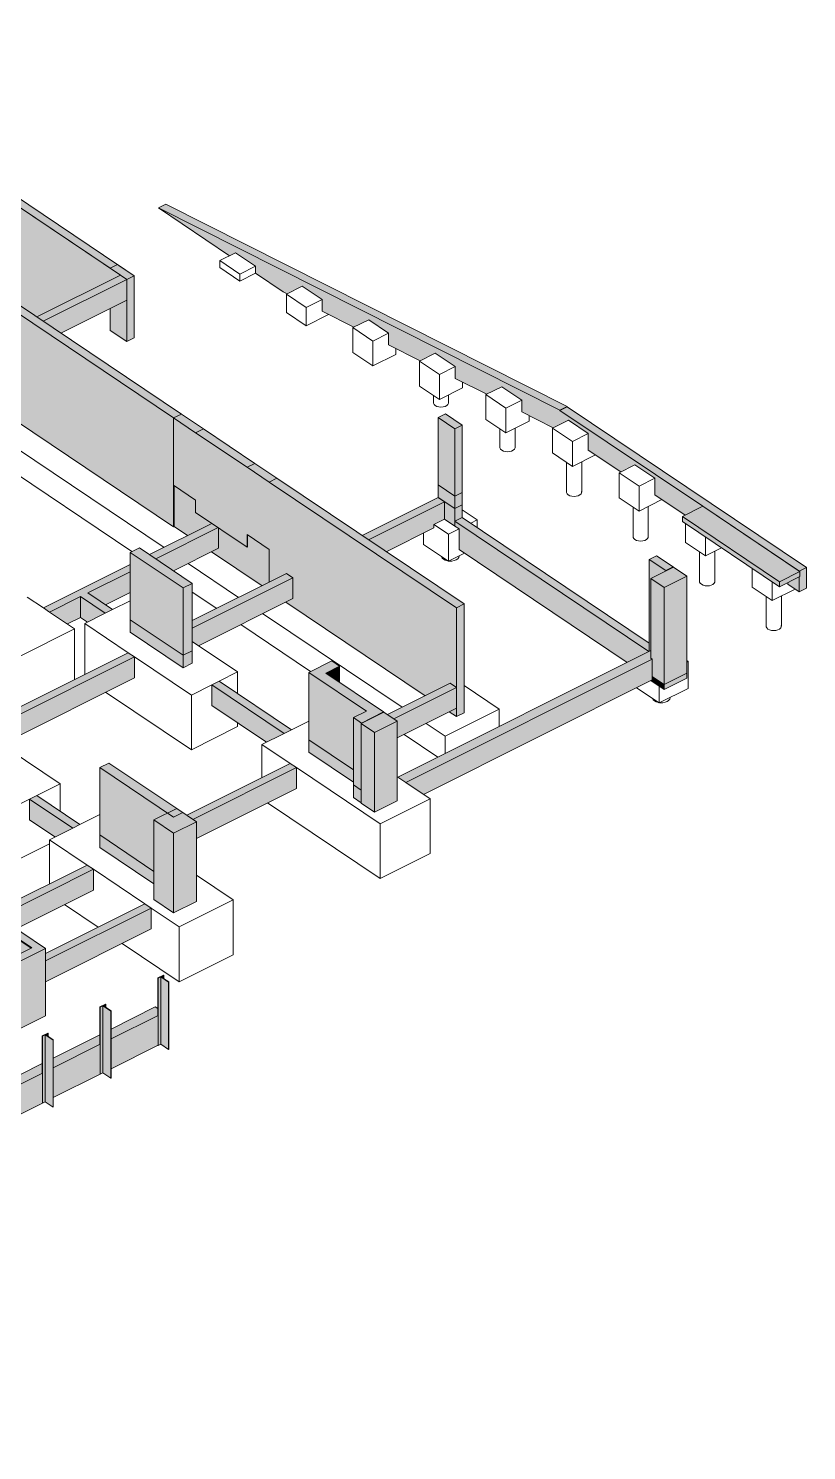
# Model space of a CAD drawing. Extents: x -2131 to 52870, y -3196 to 88043.
# Drawn here: x 17579 to 19108, y 63442 to 66234 of the extents above; entities that cross this region are included whole.
import ezdxf

# ---------------------------------------------------------------- set-up
doc = ezdxf.new("R2010")
doc.units = 0
for name, color, linetype, lineweight in [('A-FLOR', 7, 'Continuous', 25), ('S-BEAM', 7, 'Continuous', 25), ('S-COLS', 7, 'Continuous', 25), ('S-FNDN', 7, 'Continuous', 25)]:
    doc.layers.add(name, color=color, linetype=linetype, lineweight=lineweight)

# ---------------------------------------------------------------- blocks, each defined once
blk = doc.blocks.new('Estaca W Gerdau - W250X32_7-V3-3D C 001 - VISTA 3D TERR')
at = {"layer": 'S-FNDN', "lineweight": 9, "true_color": 0xa4b9db}
h = blk.add_hatch(color=9, dxfattribs=at)
h.paths.add_polyline_path([(-550.6, 63622.9), (-550.1, 63623.2), (-560.3, 63629.5)], flags=0)
h.paths.add_polyline_path([(-571.4, 63630.7), (-565.6, 63633.6), (-561.7, 63636.2), (-572, 63631.1)], flags=0)
h.paths.add_polyline_path([(-565.6, 63633.6), (-560.3, 63636.2), (-560.9, 63636.6), (-561.5, 63636.2)], flags=0)
for points in [[(-571.4, 63498.8), (-571.4, 63630.7), (-572, 63631.1), (-571.7, 63499)], [(-571.4, 63498.8), (-566.1, 63501.8), (-566.1, 63633.3), (-571.4, 63630.7), (-571.4, 63499.1)], [(-550.6, 63491), (-550.6, 63622.9), (-566.1, 63633.3), (-566.1, 63501.4), (-564.9, 63500.6)], [(-560.3, 63630), (-560.3, 63636.2), (-565.3, 63633.3)]]:
    blk.add_hatch(color=9, dxfattribs=at).paths.add_polyline_path(points, flags=0)
at = {"layer": 'S-FNDN', "lineweight": 9}
for p, q in [((-572, 63631.1), (-560.9, 63636.6)), ((-571.4, 63630.7), (-572, 63631.1)), ((-572, 63631.1), (-572, 63557.4)), ((-566.1, 63633.3), (-571.4, 63630.7)), ((-550.6, 63622.9), (-566.1, 63633.3)), ((-566.1, 63633.3), (-566.1, 63501.4)), ((-560.3, 63636.2), (-565.6, 63633.6)), ((-565.6, 63633.6), (-550.1, 63623.2)), ((-560.9, 63636.6), (-560.3, 63636.2)), ((-560.3, 63636.2), (-560.3, 63630)), ((-571.4, 63630.7), (-571.4, 63498.8))]:
    blk.add_line(p, q, dxfattribs=at)
at = {"layer": 'S-FNDN', "lineweight": 18}
for p, q in [((-550.1, 63623.2), (-550.6, 63622.9)), ((-550.6, 63622.9), (-550.6, 63491)), ((-550.1, 63491.2), (-550.1, 63623.2)), ((-571.4, 63498.8), (-572, 63499.2)), ((-566.1, 63501.4), (-571.4, 63498.8)), ((-550.6, 63491), (-566.1, 63501.4)), ((-550.1, 63491.2), (-550.6, 63491))]:
    blk.add_line(p, q, dxfattribs=at)

msp = doc.modelspace()

# ---------------------------------------------------------------- hatches: boundary and pattern name
at = {"layer": 'A-FLOR', "true_color": 0xbfbfbf}
for points in [[(17472.562, 65608.477), (17472.562, 65732.714), (17487.7, 65740.291), (17595.889, 65667.659), (17760.046, 65749.876), (17038.762, 66234.11), (16753.288, 66091.678), (16753.288, 66091.362), (17155.754, 65821.166), (17155.754, 65918.79), (17193.598, 65937.734), (17206.016, 65929.397), (17206.016, 65787.423), (17459.457, 65617.276)], [(19054.887, 65147.755), (19094.8, 65167.734), (18903.856, 65295.924), (18864.209, 65275.767), (19046.953, 65153.081)], [(19054.887, 65137.977), (19054.887, 65147.755), (18864.209, 65275.767), (18864.209, 65265.989), (19040.323, 65147.755)], [(19054.887, 65137.977), (19094.8, 65157.956), (19094.8, 65167.734), (19054.887, 65147.755), (19054.887, 65141.549)], [(18828.052, 64936.055), (18828.052, 64945.833), (18804.482, 64961.657), (18804.179, 64954.986), (18801.91, 64953.605), (18819.709, 64941.656)], [(18828.052, 64936.055), (18872.708, 64958.408), (18872.708, 64968.186), (18828.052, 64945.833)], [(17509.457, 64390.415), (17584.764, 64428.11), (17509.457, 64478.112), (17509.457, 64391.965)]]:
    msp.add_hatch(color=9, dxfattribs=at).paths.add_polyline_path(points, flags=0)
at = {"layer": 'S-BEAM', "true_color": 0xbfbfbf}
for points in [[(17786.839, 65748.689), (17786.884, 65748.711), (17430.238, 65988.145), (17415.858, 65980.947), (17740.039, 65763.308), (17754.375, 65770.484), (17786.806, 65748.711)], [(18623.23, 65484.764), (18637.61, 65491.962), (17849.349, 65888.816), (17834.968, 65881.618), (18557.758, 65517.726)], [(18610.251, 65450.189), (18625.922, 65458.033), (18623.23, 65484.764), (17834.968, 65881.618), (17974.569, 65787.897), (17986.305, 65793.772), (18025.518, 65767.311), (18025.518, 65753.692), (18079.818, 65717.238), (18087.621, 65713.309), (18117.016, 65728.023), (18156.229, 65701.697), (18156.229, 65678.768), (18218.279, 65647.529), (18247.727, 65662.27), (18286.94, 65635.944), (18286.94, 65612.961), (18348.936, 65581.749), (18378.438, 65596.516), (18417.651, 65570.191), (18417.651, 65547.154), (18479.593, 65515.969), (18509.149, 65530.763), (18548.362, 65504.437), (18548.362, 65481.347), (18608.827, 65450.906)], [(17608.306, 65659.322), (17772.458, 65741.491), (17760.041, 65749.827), (17595.889, 65667.659)], [(17643.071, 65635.983), (17772.458, 65700.749), (17772.172, 65741.347), (17608.306, 65659.322)], [(19093.355, 65168.704), (19107.736, 65175.902), (18637.61, 65491.465), (18623.277, 65484.291), (19082.633, 65175.902)], [(17907.842, 65308.293), (17907.842, 65440.489), (17864.662, 65469.477), (17864.662, 65337.281)], [(18052.245, 65211.348), (18052.245, 65343.544), (18009.131, 65372.489), (18009.131, 65240.293), (18044.978, 65216.227)], [(18247.512, 65230.191), (18396.918, 65304.978), (18384.5, 65313.314), (18235.095, 65238.527)], [(18282.277, 65206.851), (18375.725, 65253.628), (18375.725, 65260.147), (18396.918, 65270.755), (18396.918, 65304.978), (18247.512, 65230.191), (18278.774, 65209.203)], [(18798.213, 65011.123), (18798.854, 65011.444), (18798.854, 65027.546), (18431.559, 65274.13), (18417.178, 65266.931), (18795.12, 65013.2)], [(18755.105, 64989.545), (18798.213, 65011.123), (18417.178, 65266.931), (18417.178, 65257.153), (18425.348, 65251.669), (18425.348, 65210.927), (18745.669, 64995.879)], [(19093.355, 65127.962), (19107.736, 65135.161), (19107.736, 65175.902), (19093.355, 65168.704), (19094.8, 65167.734), (19094.8, 65157.956), (19093.355, 65157.232), (19093.355, 65153.081)], [(17901.282, 65056.881), (18098.712, 65155.707), (18086.295, 65164.044), (17901.282, 65071.433)], [(17913.602, 65022.306), (18098.712, 65114.966), (18098.712, 65155.707), (17901.282, 65056.881), (17901.282, 65030.577)], [(17730.375, 65085.887), (17744.756, 65093.085), (17696.066, 65125.773), (17681.685, 65118.575), (17719.653, 65093.085)], [(17695.61, 65068.485), (17730.375, 65085.887), (17681.685, 65118.575), (17681.685, 65077.833), (17690.26, 65072.076)], [(17539.404, 64875.737), (17788.012, 65000.182), (17775.594, 65008.518), (17539.404, 64890.29), (17539.404, 64885.2)], [(17539.404, 64834.996), (17788.012, 64959.44), (17788.012, 65000.182), (17539.404, 64875.737), (17539.404, 64851.856)], [(18320.727, 64753.729), (18804.482, 64995.879), (18801.91, 64997.606), (18801.91, 65012.974), (18305.041, 64764.259)], [(18355.491, 64730.39), (18804.482, 64955.138), (18804.482, 64995.879), (18321.155, 64753.441)], [(18081.747, 64849.993), (18096.128, 64857.191), (17953.893, 64952.681), (17939.512, 64945.482), (18063.891, 64861.981)], [(18046.982, 64832.591), (18081.747, 64849.993), (17939.512, 64945.482), (17939.512, 64904.741), (18038.114, 64838.545)], [(18297.347, 64878.744), (18419.889, 64940.085), (18407.472, 64948.421), (18284.929, 64887.081)], [(18303.917, 64841.292), (18419.889, 64899.343), (18419.889, 64940.085), (18297.347, 64878.744), (18303.917, 64874.334), (18303.917, 64851.98)], [(17902.635, 64681.166), (18105.67, 64782.798), (18093.252, 64791.134), (17890.218, 64689.503)], [(17909.205, 64643.713), (18105.67, 64742.056), (18105.67, 64782.798), (17902.635, 64681.166), (17909.205, 64676.755), (17909.205, 64654.402)], [(17666.315, 64664.1), (17680.695, 64671.298), (17596.005, 64728.155), (17581.624, 64720.957), (17641.804, 64680.555)], [(17631.55, 64646.698), (17666.315, 64664.1), (17581.624, 64720.957), (17581.624, 64680.215), (17620.531, 64654.095)], [(17520.375, 64489.821), (17706.909, 64583.193), (17694.491, 64591.529), (17509.457, 64498.908), (17509.457, 64497.15), (17514.908, 64493.491)], [(17555.14, 64466.481), (17706.909, 64542.451), (17706.909, 64583.193), (17520.375, 64489.821)], [(17612.953, 64403.224), (17820.346, 64507.037), (17807.928, 64515.373), (17612.953, 64417.776)], [(17612.953, 64362.482), (17820.346, 64466.295), (17820.346, 64507.037), (17612.953, 64403.224)], [(17509.457, 64375.862), (17607.653, 64425.016), (17595.236, 64433.352), (17509.457, 64390.415), (17509.457, 64384.763)], [(17509.457, 64243.958), (17607.653, 64293.111), (17607.653, 64425.016), (17509.457, 64375.862), (17509.457, 64279.78)], [(17607.653, 64293.111), (17612.953, 64295.764), (17612.953, 64427.669), (17607.653, 64425.016), (17607.653, 64375.862)]]:
    msp.add_hatch(color=9, dxfattribs=at).paths.add_polyline_path(points, flags=0)
at = {"layer": 'S-BEAM', "lineweight": 9, "true_color": 0x80ff00}
h = msp.add_hatch(color=70, dxfattribs=at)
h.paths.add_polyline_path([(18052.245, 65343.544), (18067.382, 65351.121), (18024.268, 65380.066), (18009.131, 65372.489), (18040.958, 65351.121)], flags=0)
h.paths.add_polyline_path([(17907.842, 65440.489), (17922.979, 65448.066), (17879.8, 65477.055), (17864.662, 65469.477), (17902.341, 65444.182)], flags=0)
at = {"layer": 'S-BEAM', "true_color": 0xbfbfbf}
h = msp.add_hatch(color=9, dxfattribs=at)
h.paths.add_polyline_path([(19093.355, 65127.962), (19093.355, 65157.232), (19071.205, 65146.145), (19071.205, 65142.833), (19090.115, 65130.138)], flags=0)
h.paths.add_polyline_path([(18869.322, 65278.367), (18903.856, 65295.924), (18623.277, 65484.291), (18625.922, 65458.033), (18639.859, 65465.01), (18679.073, 65438.684), (18679.073, 65406.091), (18742.758, 65363.336), (18770.57, 65377.257), (18809.784, 65350.931), (18809.784, 65318.338), (18864.209, 65281.8)], flags=0)
h = msp.add_hatch(color=9, dxfattribs=at)
h.paths.add_polyline_path([(18038.381, 65140.06), (18052.245, 65146.999), (18052.245, 65211.348), (18009.887, 65239.785), (18009.887, 65216.227), (18009.131, 65215.848), (17953.028, 65253.512), (17953.028, 65213.658), (17939.122, 65206.697), (18018.985, 65153.081)], flags=0)
h.paths.add_polyline_path([(17891.94, 65238.373), (17939.854, 65262.357), (17907.842, 65284.227), (17907.842, 65308.293), (17865.419, 65336.773), (17865.419, 65256.177), (17868.068, 65254.399)], flags=0)
h = msp.add_hatch(color=9, dxfattribs=at)
h.paths.add_polyline_path([(17621.137, 65088.266), (17779.202, 65167.388), (17779.202, 65181.94), (17608.719, 65096.603), (17611.347, 65094.838)], flags=0)
h.paths.add_polyline_path([(17829.728, 65192.68), (17952.271, 65254.02), (17939.854, 65262.357), (17817.311, 65201.016), (17823.269, 65197.016)], flags=0)
h = msp.add_hatch(color=9, dxfattribs=at)
h.paths.add_polyline_path([(17655.901, 65064.927), (17681.685, 65077.833), (17681.685, 65118.575), (17621.137, 65088.266)], flags=0)
h.paths.add_polyline_path([(17730.831, 65102.434), (17779.202, 65126.646), (17779.202, 65167.388), (17696.066, 65125.773), (17730.375, 65102.74)], flags=0)
h.paths.add_polyline_path([(17864.493, 65169.34), (17953.028, 65213.658), (17953.028, 65253.512), (17952.271, 65254.02), (17829.728, 65192.68), (17851.879, 65177.809)], flags=0)
h = msp.add_hatch(color=9, dxfattribs=at)
h.paths.add_polyline_path([(17607.653, 64425.016), (17612.953, 64427.669), (17509.457, 64496.71), (17509.457, 64480.297), (17586.154, 64428.807), (17595.236, 64433.352), (17607.185, 64425.33)], flags=0)
h.paths.add_polyline_path([(17470.083, 64506.731), (17484.464, 64513.93), (17165.853, 64727.829), (17151.473, 64720.63), (17468.632, 64507.705)], flags=0)
h = msp.add_hatch(color=9, dxfattribs=at)
h.paths.add_polyline_path([(17584.764, 64428.11), (17586.154, 64428.807), (17509.457, 64479.933), (17509.457, 64478.668), (17583.727, 64428.807)], flags=0)
h.paths.add_polyline_path([(17468.228, 64507.976), (17450.063, 64520.172), (17468.105, 64508.058)], flags=0)
h = msp.add_hatch(color=9, dxfattribs=at)
h.paths.add_polyline_path([(16244.098, 63500.635), (16243.97, 63500.916), (16243.97, 63519.719), (16227.759, 63511.604)], flags=0)
h.paths.add_polyline_path([(16265.825, 63511.511), (16357.502, 63557.746), (16357.502, 63576.549), (16265.825, 63530.659)], flags=0)
h.paths.add_polyline_path([(16379.357, 63568.341), (16471.034, 63614.576), (16471.034, 63633.379), (16379.357, 63587.489)], flags=0)
h.paths.add_polyline_path([(16492.889, 63625.171), (16584.566, 63671.406), (16584.566, 63690.209), (16492.889, 63644.319)], flags=0)
h.paths.add_polyline_path([(16606.421, 63682.001), (16698.098, 63728.236), (16698.098, 63747.039), (16606.421, 63701.149), (16606.421, 63697.579)], flags=0)
h.paths.add_polyline_path([(16719.953, 63738.831), (16811.63, 63785.066), (16811.63, 63803.869), (16719.953, 63757.979)], flags=0)
h.paths.add_polyline_path([(16833.485, 63795.661), (16925.162, 63841.896), (16925.162, 63860.699), (16833.485, 63814.809)], flags=0)
h.paths.add_polyline_path([(16947.017, 63852.491), (17038.694, 63898.725), (17038.694, 63917.529), (16947.017, 63871.638)], flags=0)
h.paths.add_polyline_path([(17060.549, 63909.321), (17152.225, 63955.555), (17152.225, 63974.358), (17060.549, 63928.468)], flags=0)
h.paths.add_polyline_path([(17174.081, 63966.151), (17265.757, 64012.385), (17265.757, 64031.188), (17174.081, 63985.298)], flags=0)
h.paths.add_polyline_path([(17287.613, 64022.981), (17379.289, 64069.215), (17379.289, 64088.018), (17287.613, 64042.128)], flags=0)
h.paths.add_polyline_path([(17401.145, 64079.81), (17492.821, 64126.045), (17492.821, 64144.848), (17401.145, 64098.958)], flags=0)
h.paths.add_polyline_path([(17514.676, 64136.64), (17606.353, 64182.875), (17606.353, 64201.678), (17514.676, 64155.788)], flags=0)
h.paths.add_polyline_path([(17628.208, 64193.47), (17719.885, 64239.705), (17719.885, 64258.508), (17628.208, 64212.618)], flags=0)
h.paths.add_polyline_path([(17741.74, 64250.3), (17833.417, 64296.535), (17833.417, 64309.68), (17828.589, 64312.921), (17741.74, 64269.448)], flags=0)
h = msp.add_hatch(color=9, dxfattribs=at)
h.paths.add_polyline_path([(16244.098, 63442.065), (16244.264, 63442.149), (16244.098, 63500.635)], flags=0)
h.paths.add_polyline_path([(16265.825, 63452.941), (16357.796, 63498.979), (16357.796, 63557.548), (16265.825, 63511.511)], flags=0)
h.paths.add_polyline_path([(16379.357, 63509.771), (16471.328, 63555.809), (16471.328, 63614.378), (16379.357, 63568.341)], flags=0)
h.paths.add_polyline_path([(16492.889, 63566.601), (16584.86, 63612.638), (16584.86, 63671.208), (16492.889, 63625.171)], flags=0)
h.paths.add_polyline_path([(16606.421, 63623.431), (16698.392, 63669.468), (16698.392, 63728.038), (16606.421, 63682.001)], flags=0)
h.paths.add_polyline_path([(16719.953, 63680.261), (16811.924, 63726.298), (16811.924, 63784.868), (16719.953, 63738.831), (16719.953, 63697.579)], flags=0)
h.paths.add_polyline_path([(16833.485, 63737.091), (16925.456, 63783.128), (16925.456, 63841.698), (16833.485, 63795.661)], flags=0)
h.paths.add_polyline_path([(16947.017, 63793.921), (17038.988, 63839.958), (17038.988, 63898.528), (16947.017, 63852.491)], flags=0)
h.paths.add_polyline_path([(17060.549, 63850.751), (17152.52, 63896.788), (17152.52, 63955.358), (17060.549, 63909.321)], flags=0)
h.paths.add_polyline_path([(17174.081, 63907.581), (17266.052, 63953.618), (17266.052, 64012.188), (17174.081, 63966.151)], flags=0)
h.paths.add_polyline_path([(17287.613, 63964.411), (17379.583, 64010.448), (17379.583, 64069.018), (17287.613, 64022.981), (17287.613, 63988.679)], flags=0)
h.paths.add_polyline_path([(17401.145, 64021.241), (17493.115, 64067.278), (17493.115, 64125.848), (17401.145, 64079.81)], flags=0)
h.paths.add_polyline_path([(17514.676, 64078.071), (17606.647, 64124.108), (17606.647, 64182.678), (17514.676, 64136.64)], flags=0)
h.paths.add_polyline_path([(17628.208, 64134.901), (17720.179, 64180.938), (17720.179, 64239.508), (17628.208, 64193.47)], flags=0)
h.paths.add_polyline_path([(17741.74, 64191.73), (17833.711, 64237.768), (17833.711, 64296.338), (17741.74, 64250.3)], flags=0)
at = {"layer": 'S-COLS', "true_color": 0xc0c0c0}
for points in [[(17772.672, 65741.347), (17786.806, 65748.711), (17754.375, 65770.484), (17740.039, 65763.308), (17772.458, 65741.491)], [(17864.662, 65255.799), (17864.662, 65469.477), (17472.562, 65732.714), (17472.562, 65576.073), (17484.98, 65567.737), (17484.98, 65526.995), (17472.562, 65520.779), (17472.562, 65519.035), (17854.329, 65262.736)], [(17772.672, 65619.221), (17787.053, 65626.419), (17786.839, 65748.439), (17772.672, 65741.347), (17772.672, 65707.948)], [(17772.672, 65619.221), (17772.458, 65700.749), (17739.994, 65684.499), (17740.039, 65641.129), (17772.458, 65619.364)], [(18417.178, 65257.153), (18417.178, 65448.017), (18384.5, 65469.955), (18384.5, 65313.314), (18396.918, 65304.978), (18396.918, 65270.755), (18414.625, 65258.867)], [(18417.178, 65266.931), (18431.559, 65274.13), (18431.559, 65455.215), (18417.178, 65448.017), (18417.178, 65274.13)], [(18009.131, 65215.848), (18009.131, 65372.489), (17907.842, 65440.489), (17907.842, 65283.848), (18008.65, 65216.171)], [(17864.662, 65255.799), (17865.419, 65256.177), (17865.419, 65336.773), (17864.662, 65337.281), (17864.662, 65256.177)], [(18009.131, 65215.848), (18009.887, 65216.227), (18009.887, 65239.785), (18009.131, 65240.293), (18009.131, 65216.192)], [(17883.117, 64978.909), (17883.117, 65135.549), (17779.202, 65205.313), (17779.202, 65048.672), (17851.43, 65000.182)], [(18798.854, 65011.444), (18801.91, 65013.2), (18801.91, 65154.247), (18831.532, 65169.075), (18831.532, 65169.84), (18798.854, 65191.779), (18798.854, 65013.2)], [(18831.532, 65169.075), (18845.912, 65176.6), (18845.912, 65177.039), (18831.532, 65169.84)], [(17883.117, 64978.909), (17901.282, 64988.001), (17901.282, 65144.642), (17883.117, 65135.549), (17883.117, 65000.182)], [(18419.89, 64883.047), (18435.027, 64890.624), (18435.027, 65104.303), (18419.89, 65096.725), (18419.89, 64899.343)], [(18190.71, 64950.345), (18190.71, 64982.056), (18163.651, 64968.511)], [(18217.693, 64754.302), (18217.693, 64881.006), (18243.237, 64893.793), (18129.846, 64969.918), (18129.846, 64813.278), (18206.826, 64761.597)], [(18233.378, 64869.661), (18277.088, 64891.884), (18277.088, 64892.355), (18233.378, 64870.476)], [(18233.119, 64714.009), (18233.119, 64870.65), (18217.693, 64881.006), (18217.693, 64724.365)], [(17825.99, 64554.694), (17825.99, 64680.289), (17852.481, 64693.55), (17719.503, 64782.825), (17719.503, 64626.184), (17801.879, 64570.88)]]:
    msp.add_hatch(color=9, dxfattribs=at).paths.add_polyline_path(points, flags=0)
at = {"layer": 'S-COLS', "lineweight": 9, "true_color": 0x8080ff}
for points in [[(17864.662, 65469.477), (17879.8, 65477.055), (17487.7, 65740.291), (17472.562, 65732.714), (17847.95, 65480.697)], [(18417.178, 65448.017), (18431.559, 65455.215), (18398.881, 65477.153), (18384.5, 65469.955), (18406.456, 65455.215)], [(18009.131, 65372.489), (18024.268, 65380.066), (17922.979, 65448.066), (17907.842, 65440.489)], [(18419.89, 65096.725), (18435.027, 65104.303), (18067.382, 65351.121), (18052.245, 65343.544), (18397.793, 65111.56)], [(17883.117, 65135.549), (17901.282, 65144.642), (17797.367, 65214.406), (17779.202, 65205.313), (17878.837, 65138.422)], [(18831.532, 65169.84), (18845.912, 65177.039), (18813.235, 65198.977), (18798.854, 65191.779), (18828.052, 65172.176)], [(18828.052, 65136.696), (18872.708, 65159.05), (18846.566, 65176.6), (18801.91, 65154.247), (18819.072, 65142.725)], [(18233.378, 64870.476), (18277.088, 64892.355), (18163.651, 64968.511), (18190.71, 64982.056), (18175.069, 64992.556), (18129.846, 64969.918), (18243.237, 64893.793), (18217.693, 64881.006), (18233.119, 64870.65)], [(18259.261, 64851.98), (18303.917, 64874.334), (18277.775, 64891.884), (18233.378, 64869.357), (18252.691, 64856.391)], [(17864.245, 64685.652), (17882.41, 64694.745), (17737.668, 64791.917), (17719.503, 64782.825), (17847.95, 64696.591)], [(17864.549, 64654.402), (17909.205, 64676.755), (17882.41, 64694.745), (17864.245, 64685.652), (17852.481, 64693.55), (17825.99, 64680.289), (17864.245, 64654.607)]]:
    msp.add_hatch(color=171, dxfattribs=at).paths.add_polyline_path(points, flags=0)
at = {"layer": 'S-COLS', "true_color": 0xc0c0c0}
h = msp.add_hatch(color=9, dxfattribs=at)
h.paths.add_polyline_path([(18419.889, 64883.047), (18419.889, 64899.343), (18405.984, 64892.382)], flags=0)
h.paths.add_polyline_path([(18358.801, 64924.058), (18407.472, 64948.421), (18419.889, 64940.085), (18419.89, 65096.725), (18052.245, 65343.544), (18052.245, 65146.999), (18086.295, 65164.044), (18098.712, 65155.707), (18098.712, 65114.966), (18084.806, 65108.005), (18334.929, 64940.085)], flags=0)
at = {"layer": 'S-COLS', "true_color": 0x60952b}
for points in [[(18828.052, 64945.833), (18828.052, 65136.696), (18801.91, 65154.247), (18801.91, 64997.606), (18804.482, 64995.879), (18804.482, 64961.657), (18818.508, 64952.24)], [(18828.052, 64945.833), (18872.708, 64968.186), (18872.708, 65159.05), (18828.052, 65136.696), (18828.052, 64971.143)], [(18259.261, 64695.34), (18259.261, 64851.98), (18233.119, 64869.531), (18233.378, 64712.716), (18243.237, 64706.097)], [(18259.261, 64695.34), (18303.917, 64717.693), (18303.917, 64874.334), (18259.261, 64851.98), (18259.261, 64737.152)], [(17864.549, 64497.762), (17864.245, 64654.607), (17825.99, 64680.289), (17825.99, 64523.649), (17864.245, 64497.966)], [(17864.549, 64497.762), (17909.205, 64520.115), (17909.205, 64676.755), (17864.549, 64654.402), (17864.549, 64507.037)]]:
    msp.add_hatch(color=77, dxfattribs=at).paths.add_polyline_path(points, flags=0)

# ---------------------------------------------------------------- linework, layer by layer
at = {"layer": 'A-FLOR', "lineweight": 9}
for p, q in [((17760.09, 65749.846), (17415.858, 65980.947)), ((17595.894, 65667.655), (17760.09, 65749.846)), ((18903.856, 65295.924), (18864.209, 65275.767)), ((19094.8, 65167.734), (18903.856, 65295.924)), ((18864.209, 65275.767), (19054.887, 65147.755)), ((18864.209, 65265.989), (18864.209, 65275.767)), ((19054.887, 65137.977), (18864.209, 65265.989)), ((19054.887, 65147.755), (19094.8, 65167.734)), ((19094.8, 65167.734), (19094.8, 65157.956)), ((19094.8, 65157.956), (19054.887, 65137.977)), ((19054.887, 65147.755), (19054.887, 65137.977)), ((18828.052, 64936.055), (18801.701, 64953.746)), ((18804.482, 64961.657), (18828.052, 64945.833)), ((18828.052, 64945.833), (18872.708, 64968.186)), ((18872.708, 64958.408), (18828.052, 64936.055)), ((18828.052, 64945.833), (18828.052, 64936.055)), ((18872.708, 64968.186), (18872.708, 64958.408)), ((17584.764, 64428.11), (17509.457, 64478.668))]:
    msp.add_line(p, q, dxfattribs=at)
at = {"layer": 'S-BEAM', "lineweight": 9}
for p, q in [((17415.858, 65980.947), (17740.039, 65763.308)), ((17786.884, 65748.711), (17430.238, 65988.145)), ((17834.968, 65881.618), (18623.23, 65484.764)), ((18637.61, 65491.962), (17849.349, 65888.816)), ((17986.305, 65793.772), (18025.518, 65767.446)), ((17740.039, 65763.308), (17754.375, 65770.484)), ((17754.375, 65770.484), (17786.839, 65748.689)), ((18025.518, 65767.446), (18025.518, 65753.692)), ((17760.041, 65749.827), (17595.889, 65667.659)), ((17608.306, 65659.322), (17772.458, 65741.491)), ((17772.458, 65741.491), (17760.041, 65749.827)), ((17772.458, 65700.749), (17772.458, 65741.491)), ((17786.839, 65748.689), (17786.884, 65748.711)), ((18117.016, 65728.023), (18156.229, 65701.697)), ((17772.458, 65700.749), (17643.071, 65635.983)), ((18079.818, 65717.238), (18087.621, 65713.309)), ((18156.229, 65701.697), (18156.229, 65678.768)), ((18156.229, 65678.768), (18218.279, 65647.529)), ((18247.727, 65662.27), (18286.94, 65635.944)), ((18286.94, 65635.944), (18286.94, 65612.961)), ((18286.94, 65612.961), (18348.936, 65581.749)), ((18378.438, 65596.516), (18417.651, 65570.191)), ((18417.651, 65570.191), (18417.651, 65547.154)), ((18417.651, 65547.154), (18479.593, 65515.969)), ((18509.149, 65530.763), (18548.362, 65504.437)), ((18548.362, 65504.437), (18548.362, 65481.347)), ((18548.362, 65481.347), (18610.251, 65450.189)), ((18623.23, 65484.764), (18637.61, 65491.962)), ((18623.277, 65484.291), (18623.23, 65484.764)), ((18637.658, 65491.489), (18623.277, 65484.291)), ((18623.277, 65484.291), (18903.856, 65295.924)), ((18637.61, 65491.962), (18637.658, 65491.489)), ((19107.736, 65175.902), (18637.658, 65491.489)), ((17864.662, 65337.281), (17864.662, 65469.477)), ((17907.842, 65440.489), (17922.979, 65448.066)), ((18639.859, 65465.01), (18679.073, 65438.684)), ((18679.073, 65438.684), (18679.073, 65406.091)), ((18679.073, 65406.091), (18742.758, 65363.336)), ((18024.268, 65380.066), (18009.131, 65372.489)), ((18770.57, 65377.257), (18809.784, 65350.931)), ((17907.842, 65308.293), (17864.662, 65337.281)), ((17865.419, 65336.773), (17865.419, 65256.177)), ((18052.245, 65343.544), (18067.382, 65351.121)), ((18809.784, 65350.931), (18809.784, 65318.338)), ((18384.5, 65313.314), (18235.095, 65238.527)), ((18396.918, 65304.978), (18384.5, 65313.314)), ((18809.784, 65318.338), (18869.322, 65278.367)), ((18247.512, 65230.191), (18396.918, 65304.978)), ((18396.918, 65270.755), (18396.918, 65304.978)), ((18903.856, 65295.924), (19093.355, 65168.704)), ((17939.854, 65262.357), (17817.311, 65201.016)), ((17829.728, 65192.68), (17952.271, 65254.02)), ((17865.419, 65256.177), (17891.94, 65238.373)), ((17953.028, 65253.512), (17953.028, 65213.658)), ((18282.277, 65206.851), (18375.725, 65253.628)), ((18375.725, 65260.147), (18396.918, 65270.755)), ((18375.725, 65253.628), (18375.725, 65260.147)), ((18431.559, 65274.13), (18417.178, 65266.931)), ((18417.178, 65266.931), (18798.213, 65011.123)), ((18417.178, 65266.931), (18417.178, 65257.153)), ((18417.178, 65257.153), (18425.348, 65251.669)), ((18425.348, 65251.669), (18425.348, 65210.927)), ((18798.854, 65027.546), (18431.559, 65274.13)), ((18009.131, 65240.293), (18052.245, 65211.348)), ((18009.887, 65239.785), (18009.887, 65216.227)), ((17864.493, 65169.34), (17953.028, 65213.658)), ((17939.122, 65206.697), (18038.381, 65140.06)), ((18755.105, 64989.545), (18425.348, 65210.927)), ((17779.202, 65181.94), (17608.719, 65096.603)), ((17696.066, 65125.773), (17779.202, 65167.388)), ((19107.736, 65175.902), (19093.355, 65168.704)), ((19107.736, 65135.161), (19107.736, 65175.902)), ((18086.295, 65164.044), (17901.282, 65071.433)), ((17901.282, 65056.881), (18098.712, 65155.707)), ((18086.295, 65164.044), (18098.712, 65155.707)), ((18098.712, 65155.707), (18098.712, 65114.966)), ((19071.205, 65146.145), (19071.205, 65142.833)), ((19071.205, 65142.833), (19093.355, 65127.962)), ((19093.355, 65157.232), (19093.355, 65127.962)), ((17621.137, 65088.266), (17681.685, 65118.575)), ((17681.685, 65118.575), (17730.375, 65085.887)), ((17681.685, 65118.575), (17681.685, 65077.833)), ((17744.756, 65093.085), (17696.066, 65125.773)), ((17730.831, 65102.434), (17779.202, 65126.646)), ((17913.602, 65022.306), (18098.712, 65114.966)), ((19093.355, 65127.962), (19107.736, 65135.161)), ((17608.719, 65096.603), (17621.137, 65088.266)), ((17730.375, 65085.887), (17744.756, 65093.085)), ((17655.901, 65064.927), (17681.685, 65077.833)), ((17695.61, 65068.485), (17681.685, 65077.833)), ((17539.404, 64890.29), (17775.594, 65008.518)), ((17788.012, 65000.182), (17539.404, 64875.737)), ((17775.594, 65008.518), (17788.012, 65000.182)), ((17788.012, 65000.182), (17788.012, 64959.44)), ((18801.91, 65012.974), (18305.041, 64764.259)), ((18320.727, 64753.729), (18804.482, 64995.879)), ((18804.482, 64995.879), (18801.91, 64997.606)), ((18804.482, 64955.138), (18804.482, 64995.879)), ((17539.404, 64834.996), (17788.012, 64959.44)), ((17939.512, 64945.482), (17953.893, 64952.681)), ((17939.512, 64945.482), (18081.747, 64849.993)), ((17939.512, 64904.741), (17939.512, 64945.482)), ((18096.128, 64857.191), (17953.893, 64952.681)), ((18407.472, 64948.421), (18284.929, 64887.081)), ((18355.491, 64730.39), (18804.482, 64955.138)), ((18419.889, 64940.085), (18407.472, 64948.421)), ((18297.347, 64878.744), (18419.889, 64940.085)), ((18419.889, 64899.343), (18419.889, 64940.085)), ((18046.982, 64832.591), (17939.512, 64904.741)), ((18303.917, 64841.292), (18419.889, 64899.343)), ((18096.128, 64857.191), (18081.747, 64849.993)), ((18093.252, 64791.134), (17890.218, 64689.503)), ((17902.635, 64681.166), (18105.67, 64782.798)), ((18093.252, 64791.134), (18105.67, 64782.798)), ((18105.67, 64782.798), (18105.67, 64742.056)), ((18305.041, 64764.259), (18320.727, 64753.729)), ((17581.624, 64720.957), (17596.005, 64728.155)), ((17581.624, 64680.215), (17581.624, 64720.957)), ((17666.315, 64664.1), (17581.624, 64720.957)), ((17596.005, 64728.155), (17680.695, 64671.298)), ((17909.205, 64643.713), (18105.67, 64742.056)), ((17631.55, 64646.698), (17581.624, 64680.215)), ((17680.695, 64671.298), (17666.315, 64664.1)), ((17694.491, 64591.529), (17509.457, 64498.908)), ((17520.375, 64489.821), (17706.909, 64583.193)), ((17694.491, 64591.529), (17706.909, 64583.193)), ((17706.909, 64583.193), (17706.909, 64542.451)), ((17555.14, 64466.481), (17706.909, 64542.451)), ((17509.457, 64497.15), (17612.953, 64427.669)), ((17807.928, 64515.373), (17612.953, 64417.776)), ((17612.953, 64403.224), (17820.346, 64507.037)), ((17820.346, 64507.037), (17807.928, 64515.373)), ((17820.346, 64466.295), (17820.346, 64507.037)), ((17509.457, 64480.297), (17586.154, 64428.807)), ((17612.953, 64362.482), (17820.346, 64466.295)), ((17509.457, 64390.415), (17586.154, 64428.807)), ((17607.653, 64425.016), (17509.457, 64375.862)), ((17607.653, 64425.016), (17612.953, 64427.669)), ((17612.953, 64403.224), (17612.953, 64427.669)), ((17612.953, 64362.482), (17612.953, 64403.224)), ((17612.953, 64403.224), (17612.953, 64362.482)), ((17612.953, 64295.764), (17612.953, 64362.482)), ((17741.74, 64269.448), (17828.589, 64312.921)), ((17828.589, 64312.921), (17833.417, 64309.68)), ((17834.014, 64296.489), (17741.74, 64250.3)), ((17628.208, 64212.618), (17719.885, 64258.508)), ((17720.483, 64239.659), (17628.208, 64193.47)), ((17514.676, 64155.788), (17606.353, 64201.678)), ((17606.951, 64182.829), (17514.676, 64136.64))]:
    msp.add_line(p, q, dxfattribs=at)
at = {"layer": 'S-BEAM', "lineweight": 18}
for p, q in [((17834.968, 65881.618), (17849.349, 65888.816)), ((17974.569, 65787.897), (17834.968, 65881.618)), ((18079.818, 65717.238), (18025.518, 65753.692)), ((17879.8, 65477.055), (17864.662, 65469.477)), ((17922.979, 65448.066), (17879.8, 65477.055)), ((17864.662, 65469.477), (17907.842, 65440.489)), ((18009.131, 65372.489), (18052.245, 65343.544)), ((18067.382, 65351.121), (18024.268, 65380.066)), ((17607.653, 64293.111), (17509.457, 64243.958)), ((17612.953, 64295.764), (17607.653, 64293.111)), ((17834.014, 64237.919), (17741.74, 64191.73)), ((17720.483, 64181.09), (17628.208, 64134.901)), ((17606.951, 64124.26), (17514.676, 64078.071))]:
    msp.add_line(p, q, dxfattribs=at)
at = {"layer": 'S-COLS', "lineweight": 9}
for p, q in [((17740.039, 65763.308), (17754.375, 65770.484)), ((17740.039, 65763.308), (17760.09, 65749.846)), ((17754.375, 65770.484), (17786.839, 65748.689)), ((17760.09, 65749.846), (17760.046, 65749.824)), ((17772.458, 65741.491), (17760.046, 65749.824)), ((17772.672, 65741.347), (17772.458, 65741.491)), ((17787.053, 65748.546), (17772.672, 65741.347)), ((17772.672, 65619.221), (17772.672, 65741.347)), ((17786.839, 65748.689), (17787.053, 65748.546)), ((17787.053, 65748.546), (17787.053, 65626.419)), ((17739.994, 65684.499), (17739.994, 65641.159)), ((17864.662, 65255.799), (17472.562, 65519.035)), ((17864.662, 65469.477), (17864.662, 65255.799)), ((17922.979, 65448.066), (17907.842, 65440.489)), ((18384.5, 65469.955), (18384.5, 65313.314)), ((18417.178, 65448.017), (18417.178, 65257.153)), ((18431.559, 65455.215), (18431.559, 65274.13)), ((18009.131, 65372.489), (18024.268, 65380.066)), ((18067.382, 65351.121), (18052.245, 65343.544)), ((18384.5, 65337.759), (18384.5, 65313.314)), ((18417.178, 65315.821), (18384.5, 65337.759)), ((17907.842, 65308.293), (17907.842, 65283.848)), ((18417.178, 65291.376), (18384.5, 65313.314)), ((18431.559, 65323.019), (18417.178, 65315.821)), ((18417.178, 65315.821), (18417.178, 65291.376)), ((18431.559, 65323.019), (18431.559, 65298.575)), ((18009.131, 65215.848), (17907.842, 65283.848)), ((18431.559, 65298.575), (18417.178, 65291.376)), ((17865.419, 65256.177), (17864.662, 65255.799)), ((18417.178, 65257.153), (18396.918, 65270.755)), ((18009.131, 65240.293), (18009.131, 65215.848)), ((17779.202, 65205.313), (17779.202, 65048.672)), ((18009.887, 65216.227), (18009.131, 65215.848)), ((18052.245, 65211.348), (18052.245, 65146.999)), ((18798.854, 65191.779), (18798.854, 65011.444)), ((18831.532, 65169.84), (18831.532, 65169.075)), ((18845.912, 65177.039), (18845.912, 65176.273)), ((17901.282, 65144.642), (17901.282, 64988.001)), ((18801.91, 65154.247), (18801.91, 64997.606)), ((18872.708, 65159.05), (18872.708, 64968.186)), ((17883.117, 65135.549), (17883.117, 64978.909)), ((18828.052, 65136.696), (18828.052, 64945.833)), ((18358.801, 64924.058), (18084.806, 65108.005)), ((18419.89, 65096.725), (18419.89, 64883.047)), ((18435.027, 65104.303), (18435.027, 64890.624)), ((17779.202, 65073.117), (17779.202, 65048.672)), ((17883.117, 65003.353), (17779.202, 65073.117)), ((17883.117, 64978.909), (17779.202, 65048.672)), ((17883.117, 64978.909), (17779.202, 65048.672)), ((17901.282, 65012.446), (17883.117, 65003.353)), ((17883.117, 65003.353), (17883.117, 64978.909)), ((17901.282, 65012.446), (17901.282, 64988.001)), ((17901.282, 64988.001), (17883.117, 64978.909)), ((17901.282, 64988.001), (17883.117, 64978.909)), ((18190.71, 64982.056), (18190.71, 64950.345)), ((18129.846, 64969.918), (18129.846, 64813.278)), ((18828.052, 64945.833), (18804.482, 64961.657)), ((18872.708, 64968.186), (18828.052, 64945.833)), ((18277.088, 64892.355), (18277.088, 64891.54)), ((18419.89, 64883.047), (18405.984, 64892.382)), ((18435.027, 64890.624), (18419.89, 64883.047)), ((18217.693, 64881.006), (18217.693, 64724.365)), ((18233.119, 64869.531), (18233.119, 64712.89)), ((18233.378, 64870.476), (18233.378, 64869.661)), ((18303.917, 64874.334), (18303.917, 64717.693)), ((18129.846, 64837.723), (18129.846, 64813.278)), ((18217.693, 64778.746), (18129.846, 64837.723)), ((18259.261, 64851.98), (18259.261, 64695.34)), ((18217.693, 64754.302), (18129.846, 64813.278)), ((18217.693, 64754.302), (18129.846, 64813.278)), ((17719.503, 64782.825), (17719.503, 64626.184)), ((18217.693, 64748.81), (18217.693, 64724.365)), ((18233.119, 64738.454), (18217.693, 64748.81)), ((18233.119, 64714.009), (18217.693, 64724.365)), ((18233.119, 64714.009), (18217.693, 64724.365)), ((18259.261, 64695.34), (18233.119, 64712.89)), ((18303.917, 64717.693), (18259.261, 64695.34)), ((17825.99, 64680.289), (17825.99, 64523.649)), ((17909.205, 64676.755), (17909.205, 64520.115)), ((17719.503, 64650.629), (17719.503, 64626.184)), ((17825.99, 64579.138), (17719.503, 64650.629)), ((17864.549, 64654.402), (17864.549, 64497.762)), ((17825.99, 64554.694), (17719.503, 64626.184)), ((17825.99, 64554.694), (17719.503, 64626.184)), ((17864.549, 64497.762), (17825.99, 64523.649)), ((17909.205, 64520.115), (17864.549, 64497.762))]:
    msp.add_line(p, q, dxfattribs=at)
at = {"layer": 'S-COLS', "lineweight": 18}
for p, q in [((17472.562, 65732.714), (17864.662, 65469.477)), ((17879.8, 65477.055), (17487.7, 65740.291)), ((17772.672, 65619.221), (17739.994, 65641.159)), ((17787.053, 65626.419), (17772.672, 65619.221)), ((17864.662, 65469.477), (17879.8, 65477.055)), ((18398.881, 65477.153), (18384.5, 65469.955)), ((18431.559, 65455.215), (18398.881, 65477.153)), ((18024.268, 65380.066), (17922.979, 65448.066)), ((18384.5, 65469.955), (18417.178, 65448.017)), ((18417.178, 65448.017), (18431.559, 65455.215)), ((17907.842, 65440.489), (18009.131, 65372.489)), ((18052.245, 65343.544), (18419.89, 65096.725)), ((18435.027, 65104.303), (18067.382, 65351.121)), ((17797.367, 65214.406), (17779.202, 65205.313)), ((17779.202, 65205.313), (17883.117, 65135.549)), ((17901.282, 65144.642), (17797.367, 65214.406)), ((18813.235, 65198.977), (18798.854, 65191.779)), ((18845.912, 65177.039), (18813.235, 65198.977)), ((18798.854, 65191.779), (18831.532, 65169.84)), ((18846.566, 65176.6), (18801.91, 65154.247)), ((18831.532, 65169.84), (18845.912, 65177.039)), ((18872.708, 65159.05), (18846.566, 65176.6)), ((17883.117, 65135.549), (17901.282, 65144.642)), ((18801.91, 65154.247), (18828.052, 65136.696)), ((18828.052, 65136.696), (18872.708, 65159.05)), ((18419.89, 65096.725), (18435.027, 65104.303)), ((18175.069, 64992.556), (18129.846, 64969.918)), ((18163.651, 64968.511), (18190.71, 64982.056)), ((18190.71, 64982.056), (18175.069, 64992.556)), ((18129.846, 64969.918), (18243.237, 64893.793)), ((18277.088, 64892.355), (18163.651, 64968.511)), ((18243.237, 64893.793), (18217.693, 64881.006)), ((18277.775, 64891.884), (18233.119, 64869.531)), ((18233.378, 64870.476), (18277.088, 64892.355)), ((18303.917, 64874.334), (18277.775, 64891.884)), ((18217.693, 64881.006), (18233.378, 64870.476)), ((18233.119, 64869.531), (18259.261, 64851.98)), ((18259.261, 64851.98), (18303.917, 64874.334)), ((17737.668, 64791.917), (17719.503, 64782.825)), ((17719.503, 64782.825), (17864.245, 64685.652)), ((17882.41, 64694.745), (17737.668, 64791.917)), ((17870.646, 64702.642), (17825.99, 64680.289)), ((17864.245, 64685.652), (17882.41, 64694.745)), ((17909.205, 64676.755), (17870.646, 64702.642)), ((17825.99, 64680.289), (17864.549, 64654.402)), ((17864.549, 64654.402), (17909.205, 64676.755))]:
    msp.add_line(p, q, dxfattribs=at)
at = {"layer": 'S-FNDN', "lineweight": 9}
for p, q in [((17986.305, 65793.772), (17955.273, 65778.239)), ((17955.273, 65778.239), (17994.486, 65751.913)), ((17955.273, 65764.484), (17955.273, 65778.239)), ((17994.486, 65751.913), (18025.518, 65767.446)), ((17994.486, 65738.158), (17994.486, 65751.913)), ((18117.016, 65728.023), (18085.984, 65712.489)), ((18085.984, 65712.489), (18125.197, 65686.164)), ((18085.984, 65676.732), (18085.984, 65712.489)), ((18125.197, 65686.164), (18156.229, 65701.697)), ((18125.197, 65650.406), (18125.197, 65686.164)), ((18247.727, 65662.27), (18216.695, 65646.736)), ((18216.695, 65646.736), (18255.908, 65620.41)), ((18216.695, 65597.846), (18216.695, 65646.736)), ((18255.908, 65620.41), (18286.94, 65635.944)), ((18255.908, 65571.521), (18255.908, 65620.41)), ((18255.908, 65571.521), (18216.695, 65597.846)), ((18301.321, 65594.253), (18255.908, 65571.521)), ((18301.321, 65594.253), (18301.321, 65605.721)), ((18378.438, 65596.516), (18347.406, 65580.983)), ((18347.406, 65580.983), (18386.619, 65554.657)), ((18347.406, 65532.093), (18347.406, 65580.983)), ((18386.619, 65554.657), (18417.651, 65570.191)), ((18386.619, 65505.767), (18347.406, 65532.093)), ((18386.619, 65505.767), (18386.619, 65554.657)), ((18432.032, 65528.499), (18432.032, 65539.914)), ((18509.149, 65530.763), (18478.116, 65515.23)), ((18374.719, 65513.757), (18374.719, 65499.429)), ((18432.032, 65528.499), (18386.619, 65505.767)), ((18404.719, 65499.429), (18404.719, 65514.827)), ((18478.116, 65515.23), (18517.33, 65488.904)), ((18478.116, 65466.34), (18478.116, 65515.23)), ((18517.33, 65488.904), (18548.362, 65504.437)), ((17782.801, 65207.115), (17382.636, 65475.766)), ((17845.77, 65215.262), (17425.661, 65497.302)), ((18517.33, 65440.014), (18517.33, 65488.904)), ((18562.742, 65462.746), (18562.742, 65474.107)), ((18517.33, 65440.014), (18478.116, 65466.34)), ((18505.429, 65448.003), (18505.429, 65411.676)), ((18562.742, 65462.746), (18517.33, 65440.014)), ((18535.429, 65411.676), (18535.429, 65449.074)), ((18639.859, 65465.01), (18608.827, 65449.477)), ((18608.827, 65449.477), (18648.041, 65423.151)), ((18608.827, 65400.587), (18608.827, 65449.477)), ((18648.041, 65423.151), (18679.073, 65438.684)), ((18648.041, 65374.261), (18648.041, 65423.151)), ((18648.041, 65374.261), (18608.827, 65400.587)), ((18692.979, 65396.755), (18648.041, 65374.261)), ((18636.14, 65382.25), (18636.14, 65323.923)), ((18666.14, 65323.923), (18666.14, 65383.321)), ((18770.57, 65377.257), (18739.538, 65361.724)), ((18739.538, 65361.724), (18778.751, 65335.398)), ((18739.538, 65312.834), (18739.538, 65361.724)), ((18778.751, 65335.398), (18809.784, 65350.931)), ((18778.751, 65286.508), (18778.751, 65335.398)), ((18778.751, 65286.508), (18739.538, 65312.834)), ((18823.689, 65309.002), (18778.751, 65286.508)), ((18460.921, 65269.475), (18431.559, 65289.188)), ((18766.851, 65294.497), (18766.851, 65236.171)), ((18796.851, 65236.171), (18796.851, 65295.568)), ((18375.725, 65260.147), (18404.155, 65241.06)), ((18404.155, 65241.06), (18425.348, 65251.669)), ((18448.072, 65263.044), (18460.921, 65269.475)), ((18460.921, 65254.417), (18460.921, 65269.475)), ((18870.249, 65225.081), (18870.249, 65261.934)), ((18355.138, 65221.004), (18355.138, 65243.323)), ((18404.155, 65188.097), (18404.155, 65241.06)), ((18909.462, 65198.755), (18870.249, 65225.081)), ((18909.462, 65198.755), (18909.462, 65235.608)), ((18404.155, 65188.097), (18355.138, 65221.004)), ((18435.777, 65203.925), (18404.155, 65188.097)), ((18897.562, 65206.745), (18897.562, 65148.418)), ((18940.909, 65214.496), (18909.462, 65198.755)), ((18927.562, 65148.418), (18927.562, 65207.815)), ((17992.211, 65116.949), (17892.953, 65183.586)), ((19000.96, 65137.328), (19000.96, 65174.181)), ((19040.173, 65111.003), (19040.173, 65147.855)), ((17608.719, 65096.603), (17577.238, 65117.738)), ((17949.186, 65095.412), (17901.282, 65127.573)), ((19040.173, 65111.003), (19000.96, 65137.328)), ((19028.273, 65118.992), (19028.273, 65060.665)), ((19085.111, 65133.497), (19040.173, 65111.003)), ((19058.273, 65060.665), (19058.273, 65120.063)), ((17621.137, 65088.266), (17608.719, 65096.603)), ((17670.153, 65055.359), (17621.137, 65088.266)), ((17730.375, 65085.887), (17690.26, 65065.807)), ((17744.756, 65093.085), (17730.375, 65085.887)), ((17779.202, 65110.328), (17744.756, 65093.085)), ((18313.388, 64901.326), (18039.394, 65085.273)), ((17564.19, 65002.318), (17670.153, 65055.359)), ((17670.153, 64955.738), (17670.153, 65055.359)), ((17690.26, 65065.807), (17775.594, 65008.518)), ((17690.26, 65065.807), (17690.26, 64965.803)), ((18133.436, 64971.716), (17996.369, 65063.736)), ((17990.223, 64970.866), (17901.282, 65030.577)), ((17775.594, 65008.518), (17788.012, 65000.182)), ((17788.012, 65000.182), (17899.398, 64925.402)), ((18875.274, 64991.299), (18872.708, 64993.022)), ((18872.708, 64990.014), (18875.274, 64991.299)), ((18875.274, 64938.335), (18875.274, 64991.299)), ((17899.398, 64925.402), (17939.512, 64945.482)), ((17939.512, 64945.482), (17953.893, 64952.681)), ((17953.893, 64952.681), (17990.223, 64970.866)), ((17990.223, 64928.291), (17990.223, 64970.866)), ((18503.756, 64897.703), (18435.027, 64943.844)), ((17899.398, 64817.943), (17731.081, 64930.943)), ((17899.398, 64817.943), (17899.398, 64925.402)), ((18818.508, 64909.92), (18773.933, 64939.846)), ((18818.508, 64909.92), (18818.508, 64942.462)), ((18875.274, 64938.335), (18818.508, 64909.92)), ((18397.793, 64844.661), (18503.756, 64897.703)), ((18503.756, 64863.729), (18503.756, 64897.703)), ((17990.223, 64863.407), (17899.398, 64817.943)), ((17990.223, 64863.407), (17990.223, 64870.696)), ((18129.846, 64874.069), (18096.128, 64857.191)), ((18397.793, 64844.661), (18360.571, 64869.65)), ((18081.747, 64849.993), (18038.114, 64828.152)), ((18096.128, 64857.191), (18081.747, 64849.993)), ((18383.758, 64803.662), (18317.546, 64848.114)), ((18397.793, 64810.687), (18397.793, 64844.661)), ((17641.804, 64751.08), (17539.404, 64819.827)), ((18038.114, 64828.152), (18093.252, 64791.134)), ((18038.114, 64828.152), (18038.114, 64763.534)), ((18093.252, 64791.134), (18105.67, 64782.798)), ((18105.67, 64782.798), (18270.126, 64672.39)), ((17596.005, 64728.155), (17641.804, 64751.08)), ((17641.804, 64697.408), (17641.804, 64751.08)), ((18305.041, 64764.259), (18303.917, 64765.014)), ((18320.727, 64753.729), (18305.041, 64764.259)), ((18368.52, 64721.643), (18320.727, 64753.729)), ((17535.841, 64698.039), (17581.624, 64720.957)), ((17581.624, 64720.957), (17596.005, 64728.155)), ((18270.126, 64672.39), (18368.52, 64721.643)), ((18368.52, 64614.183), (18368.52, 64721.643)), ((18270.126, 64564.931), (18048.739, 64713.559)), ((17666.315, 64664.1), (17620.531, 64641.182)), ((17680.695, 64671.298), (17666.315, 64664.1)), ((17719.503, 64690.724), (17680.695, 64671.298)), ((18270.126, 64564.931), (18270.126, 64672.39)), ((17620.531, 64641.182), (17694.491, 64591.529)), ((17620.531, 64641.182), (17620.531, 64554.508)), ((17620.531, 64632.973), (17535.841, 64590.58)), ((18368.52, 64614.183), (18270.126, 64564.931)), ((17694.491, 64591.529), (17706.909, 64583.193)), ((17706.909, 64583.193), (17807.928, 64515.373)), ((17981.381, 64523.106), (17909.205, 64571.561)), ((17716.232, 64469.474), (17649.978, 64513.954)), ((17807.928, 64515.373), (17820.346, 64507.037)), ((17820.346, 64507.037), (17875.418, 64470.064)), ((17875.418, 64470.064), (17981.381, 64523.106)), ((17981.381, 64415.646), (17981.381, 64523.106)), ((17875.418, 64362.605), (17875.418, 64470.064)), ((17875.418, 64362.605), (17763.415, 64437.798)), ((17981.381, 64415.646), (17875.418, 64362.605))]:
    msp.add_line(p, q, dxfattribs=at)
at = {"layer": 'S-FNDN', "lineweight": 18}
for p, q in [((17994.486, 65738.158), (17955.273, 65764.484)), ((18025.518, 65753.692), (17994.486, 65738.158)), ((18125.197, 65650.406), (18085.984, 65676.732)), ((18169.007, 65672.335), (18125.197, 65650.406))]:
    msp.add_line(p, q, dxfattribs=at)
for points in [[(18378.365, 65493.746, 0), (18376.063, 65495.83, 0), (18374.868, 65498.206, 0), (18374.846, 65500.56, 0)], [(18404.573, 65500.638, 0), (18404.562, 65498.177, 0), (18403.352, 65495.803, 0), (18401.038, 65493.723, 0), (18397.806, 65492.106, 0), (18393.92, 65491.082, 0), (18389.693, 65490.734, 0), (18385.468, 65491.09, 0), (18381.587, 65492.122, 0), (18378.365, 65493.746, 0)], [(18509.076, 65405.993, 0), (18506.774, 65408.078, 0), (18505.578, 65410.454, 0), (18505.582, 65412.914, 0)], [(18535.28, 65412.899, 0), (18535.273, 65410.424, 0), (18534.063, 65408.05, 0), (18531.749, 65405.971, 0), (18528.517, 65404.353, 0), (18524.631, 65403.329, 0), (18520.404, 65402.981, 0), (18516.179, 65403.337, 0), (18512.298, 65404.369, 0), (18509.076, 65405.993, 0)], [(18639.787, 65318.24, 0), (18637.485, 65320.325, 0), (18636.289, 65322.701, 0), (18636.29, 65325.148, 0)], [(18665.991, 65325.146, 0), (18665.984, 65322.671, 0), (18664.774, 65320.298, 0), (18662.46, 65318.218, 0), (18659.228, 65316.6, 0), (18655.341, 65315.576, 0), (18651.114, 65315.228, 0), (18646.89, 65315.584, 0), (18643.009, 65316.616, 0), (18639.787, 65318.24, 0)], [(18770.498, 65230.488, 0), (18768.196, 65232.572, 0), (18767, 65234.948, 0), (18767.001, 65237.395, 0)], [(18796.702, 65237.393, 0), (18796.695, 65234.918, 0), (18795.485, 65232.545, 0), (18793.17, 65230.465, 0), (18789.939, 65228.847, 0), (18786.052, 65227.823, 0), (18781.825, 65227.475, 0), (18777.6, 65227.832, 0), (18773.72, 65228.864, 0), (18770.498, 65230.488, 0)], [(18394.784, 65191.855, 0), (18392.275, 65194.068, 0), (18390.84, 65196.582, 0), (18390.698, 65197.083, 0)], [(18425.528, 65198.482, 0), (18425.483, 65197.744, 0), (18424.557, 65195.15, 0), (18422.505, 65192.784, 0), (18419.467, 65190.806, 0), (18415.649, 65189.352, 0), (18411.312, 65188.52, 0), (18406.751, 65188.367, 0), (18405.069, 65188.487, 0)], [(18403.074, 65188.756, 0), (18402.277, 65188.904, 0), (18398.196, 65190.093, 0), (18394.784, 65191.855, 0)], [(18901.209, 65142.735, 0), (18898.907, 65144.819, 0), (18897.711, 65147.195, 0), (18897.712, 65149.642, 0)], [(18927.413, 65149.64, 0), (18927.406, 65147.165, 0), (18926.196, 65144.792, 0), (18923.881, 65142.712, 0), (18920.65, 65141.095, 0), (18916.763, 65140.07, 0), (18912.536, 65139.722, 0), (18908.311, 65140.079, 0), (18904.431, 65141.111, 0), (18901.209, 65142.735, 0)], [(19031.92, 65054.982, 0), (19029.618, 65057.066, 0), (19028.422, 65059.442, 0), (19028.422, 65061.889, 0)], [(19058.124, 65061.888, 0), (19058.117, 65059.413, 0), (19056.907, 65057.039, 0), (19054.592, 65054.959, 0), (19051.361, 65053.342, 0), (19047.474, 65052.318, 0), (19043.247, 65051.97, 0), (19039.022, 65052.326, 0), (19035.142, 65053.358, 0), (19031.92, 65054.982, 0)], [(18809.138, 64913.678, 0), (18806.629, 64915.892, 0), (18805.194, 64918.406, 0), (18805.052, 64918.907, 0)], [(18839.882, 64920.306, 0), (18839.836, 64919.567, 0), (18838.911, 64916.974, 0), (18836.859, 64914.608, 0), (18833.82, 64912.63, 0), (18830.002, 64911.176, 0), (18825.665, 64910.344, 0), (18821.104, 64910.191, 0), (18819.423, 64910.311, 0)], [(18817.428, 64910.579, 0), (18816.631, 64910.727, 0), (18812.549, 64911.917, 0), (18809.138, 64913.678, 0)]]:
    msp.add_polyline3d(points, dxfattribs=at)

# ---------------------------------------------------------------- block references
at = {"layer": 'S-FNDN', "lineweight": 9}
for p in [(18405.371, 738.789), (18291.839, 681.959), (18178.307, 625.129)]:
    msp.add_blockref('Estaca W Gerdau - W250X32_7-V3-3D C 001 - VISTA 3D TERR', p, dxfattribs=at)

doc.saveas('drawing.dxf')
